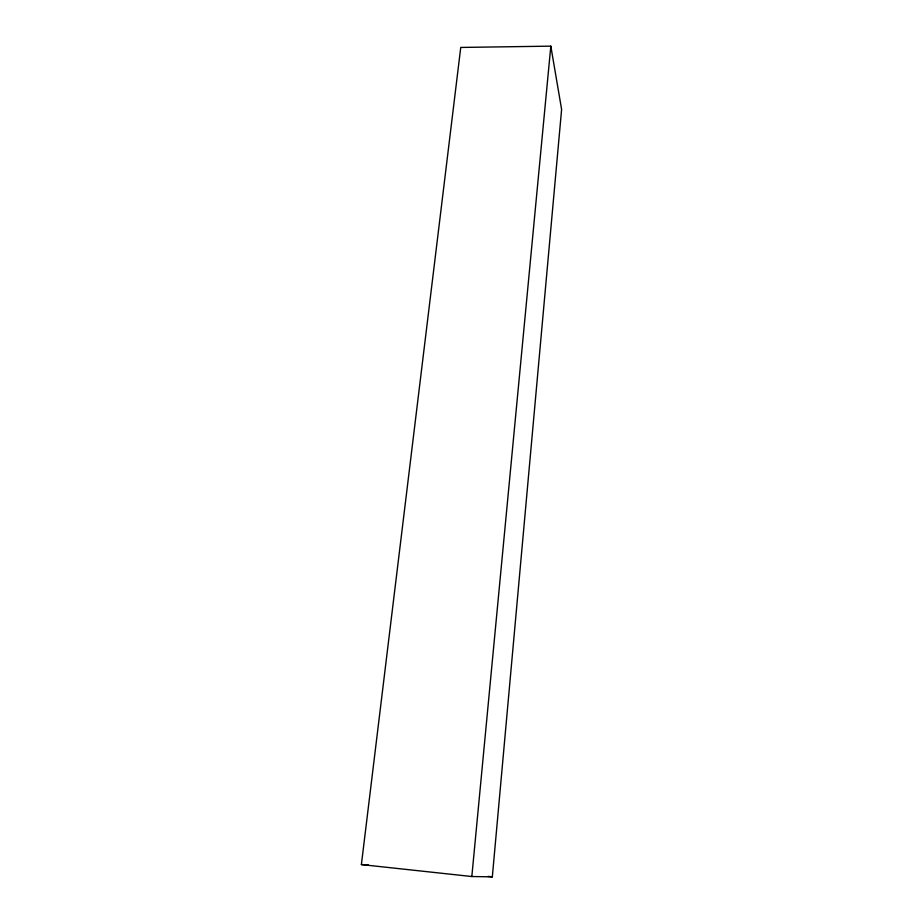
<?xml version="1.0" encoding="UTF-8"?>
<svg xmlns="http://www.w3.org/2000/svg" width="923" height="923" viewBox="0 0 923 923"><rect width="100%" height="100%" fill="white"/><g stroke="black" fill="none" stroke-linecap="round" stroke-linejoin="round"><path stroke-width="1.38" d="M492.328 876.85L561.611 109.433L550.823 46.15L460.75 47.442L361.389 864.574L471.826 876.527L492.328 876.85L488.071 876.389M471.826 876.527L550.823 46.15M361.389 864.574L368.277 864.897"/></g></svg>
